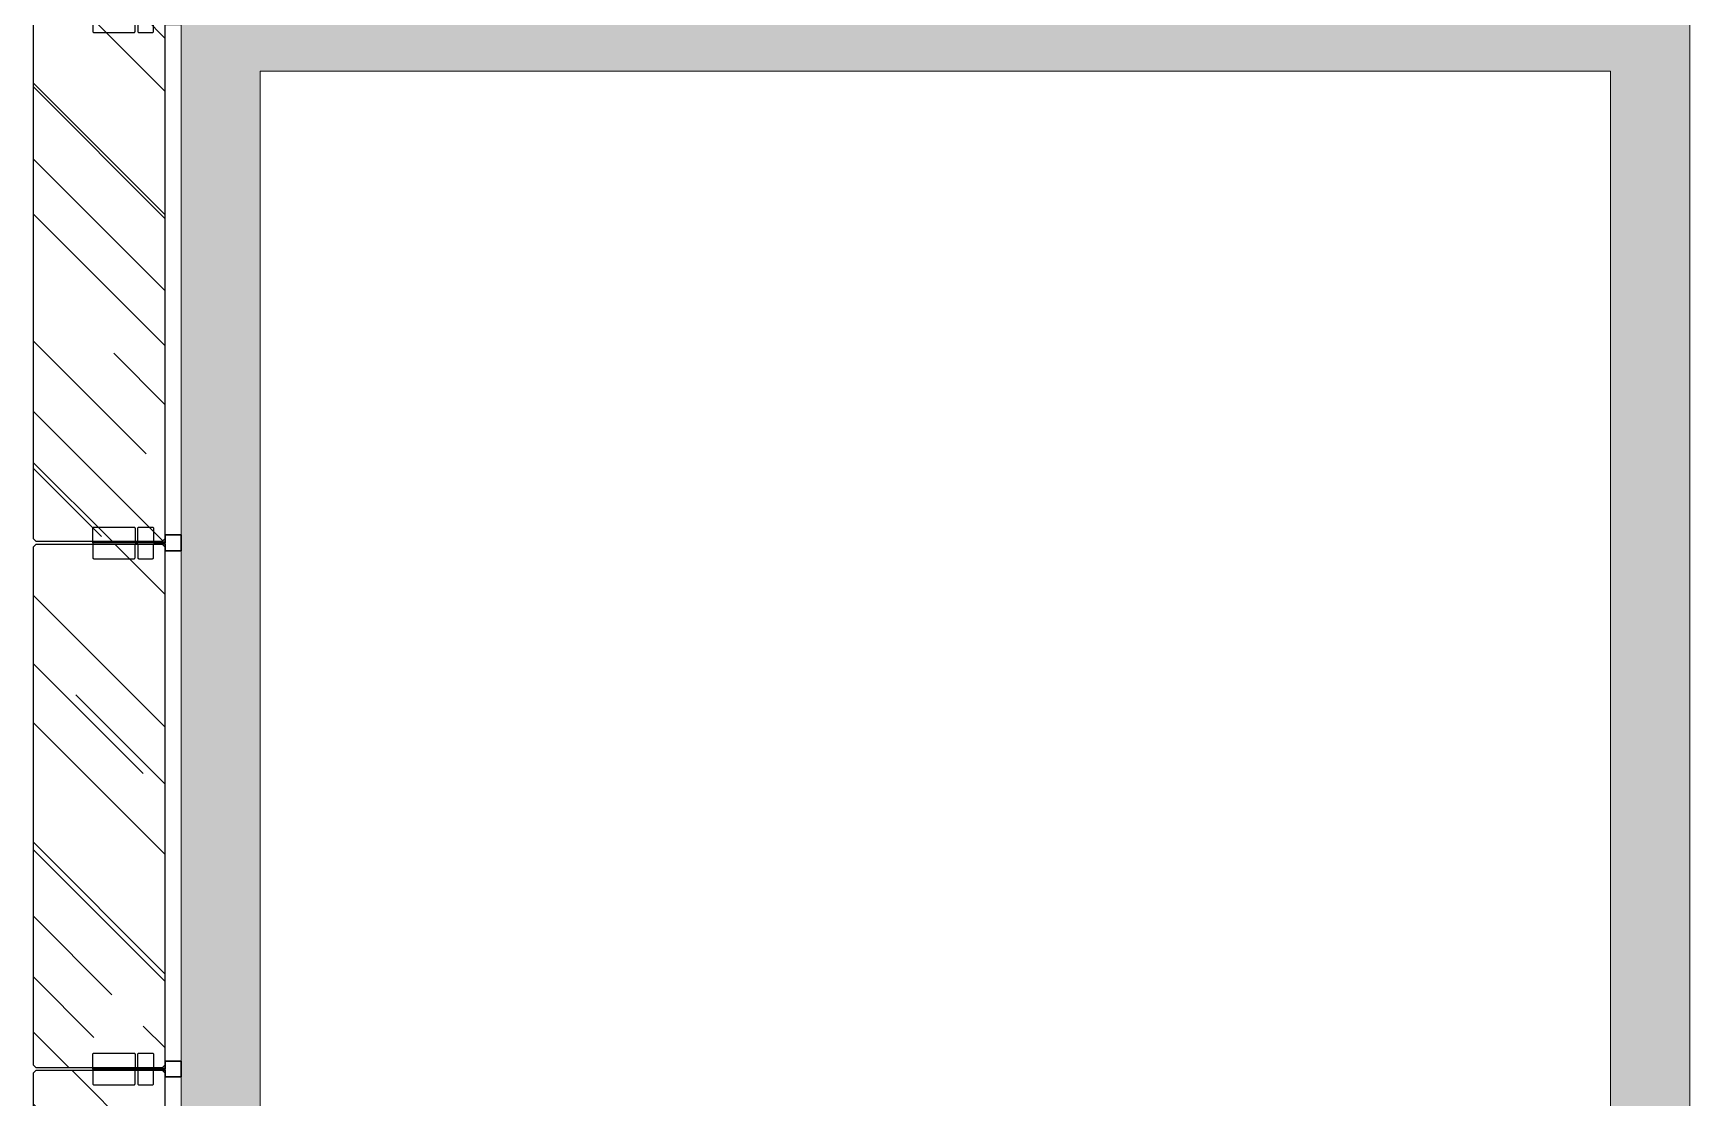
# Model space of a CAD drawing. Header units: metres. Extents: x 5207 to 27817, y 2812 to 34571.
# Drawn here: x 19227 to 22364, y 12672 to 14688 of the extents above; entities that cross this region are included whole.
import ezdxf

# ---------------------------------------------------------------- set-up
doc = ezdxf.new("R2010")
doc.units = ezdxf.units.M
doc.linetypes.add('CONTINUA', pattern=[0])
doc.layers.add('0001 Bloques Estándar concep', color=7, linetype='Continuous', true_color=0x013e84)
doc.layers.add('3201_Baixa distribució', color=7, linetype='CONTINUA', lineweight=18)
doc.layers.add('_Co TABIQUERIA', color=3, linetype='Continuous')

# ---------------------------------------------------------------- blocks, each defined once
blk = doc.blocks.new('Visio Poste Visto Ancho 990 Alto 3000mm con 6 est vidrio 30x30 planta')
at = {"layer": '0001 Bloques Estándar concep', "ltscale": 10}
h = blk.add_hatch(dxfattribs=at)
h.set_pattern_fill('AR-RROOF', color=256, scale=10, angle=45, style=0)
h.set_pattern_definition([(45, (0, 54), (215.526, 574.736), [3810, -508, 1270, -254]), (45, (149.07, 382.68), (-418.48, 59.27), [762, -83.82, 1524, -190.5]), (45, (-62.86, 296.47), (813.611, 1054.282), [2032, -355.6, 1016, -254])])
h.paths.add_polyline_path([(23, -280), (1003, -280), (1008, -275), (1008, -35), (1003, -30), (23, -30), (18, -35), (18, -275)])
at = {"layer": '0001 Bloques Estándar concep', "ltscale": 50}
for points in [[(45, -89, 0.414214), (43, -87), (17, -87), (17, -82), (43, -82, 0.414214), (45, -80), (45, -54, 0.414214), (43, -52), (17, -52), (17, -30), (30, -30), (30, 0), (0, 0), (0, -30), (15, -30), (15, -167), (43, -167, 0.414214), (45, -165)], [(981, -89, -0.414214), (983, -87), (1009, -87), (1009, -82), (983, -82, -0.414214), (981, -80), (981, -54, -0.414214), (983, -52), (1009, -52), (1009, -30), (996, -30), (996, 0), (1026, 0), (1026, -30), (1011, -30), (1011, -167), (983, -167, -0.414214), (981, -165)]]:
    blk.add_lwpolyline(points, format="xyb", close=True, dxfattribs=at)
at = {"layer": '0001 Bloques Estándar concep', "ltscale": 10}
blk.add_lwpolyline([(23, -280), (1003, -280), (1008, -275), (1008, -35), (1003, -30), (23, -30), (18, -35), (18, -275)], close=True, dxfattribs=at)
blk = doc.blocks.new('*U191')
at = {"rotation": 270}
blk.add_blockref('Visio Poste Visto Ancho 990 Alto 3000mm con 6 est vidrio 30x30 planta', (335.7, 802.4), dxfattribs=at)
blk = doc.blocks.new('*U192')
at = {"layer": '_Co TABIQUERIA', "color": 0, "linetype": 'ByBlock', "lineweight": -2, "transparency": 16777216}
for p in [(0, 1992), (0, 996), (0, 0)]:
    blk.add_blockref('*U191', p, dxfattribs=at)

msp = doc.modelspace()

# ---------------------------------------------------------------- hatches: boundary and pattern name
at = {"layer": '3201_Baixa distribució', "linetype": 'CONTINUA', "lineweight": 15, "true_color": 0xababab, "transparency": 33554687}
for points in [[(22364.4, 11388.4), (22364.4, 20084.1), (22214.4, 20084.1), (22214.4, 11388.4)], [(19507.3, 16265.8), (19507.3, 11649.4), (19657.3, 11649.4), (19657.3, 16265.8)], [(22214.4, 14765.8), (19657.3, 14765.8), (19657.3, 14615.8), (22214.4, 14615.8)]]:
    msp.add_hatch(color=253, dxfattribs=at).paths.add_polyline_path(points)
at = {"layer": '3201_Baixa distribució', "linetype": 'CONTINUA', "lineweight": 18, "transparency": 33554687}
msp.add_hatch(color=253, dxfattribs=at).paths.add_polyline_path([(19507.3, 11987.9), (19657.3, 11987.9), (19657.3, 14551.7), (19507.3, 14551.7)])

# ---------------------------------------------------------------- linework, layer by layer
at = {"layer": '3201_Baixa distribució', "color": 42, "linetype": 'CONTINUA', "lineweight": 18, "true_color": 0xc89632, "transparency": 33554687}
for p, q in [((22364.4, 11388.4), (22364.4, 20084.1)), ((19507.3, 16265.8), (19507.3, 11649.4)), ((19657.3, 11649.4), (19657.3, 14615.8)), ((19657.3, 14615.8), (22214.4, 14615.8)), ((22214.4, 14615.8), (22214.4, 11388.4))]:
    msp.add_line(p, q, dxfattribs=at)

# ---------------------------------------------------------------- block references
at = {"layer": '_Co TABIQUERIA'}
msp.add_blockref('*U192', (19171.6, 11939.3), dxfattribs=at)

doc.saveas('drawing.dxf')
